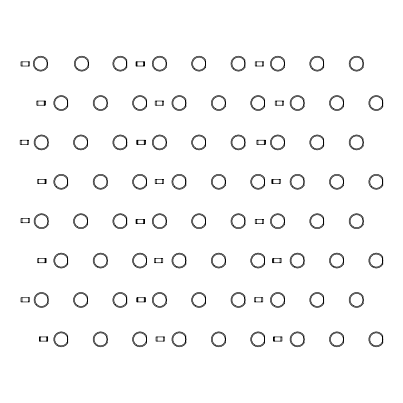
<?xml version="1.0" encoding="UTF-8"?>
<svg xmlns="http://www.w3.org/2000/svg" width="403" height="403" viewBox="0 0 403 403"><rect width="100%" height="100%" fill="white"/><g stroke="black" fill="none" stroke-linecap="round" stroke-linejoin="round"><path stroke-width="0.6" d="M282.574 101.017L282.574 105.218M280.911 336.923L280.911 341.124M280.075 258.565L280.075 262.766M279.244 179.375L279.244 183.577M276.277 101.017L276.277 105.218M274.609 336.923L274.609 341.124M273.773 258.565L273.773 262.766M273.823 336.923L273.823 341.124M272.942 179.375L272.942 183.577M272.987 258.565L272.987 262.766M272.156 179.375L272.156 183.577M265.023 140.194L265.023 144.395M264.237 140.194L264.237 144.395M262.575 61.84L262.575 66.042M262.575 219.383L262.575 223.584M261.738 297.741L261.738 301.943M257.935 140.194L257.935 144.395M256.273 61.84L256.273 66.042M256.273 219.383L256.273 223.584M255.437 297.741L255.437 301.943M163.376 336.923L163.376 341.124M162.54 101.017L162.54 105.218M162.54 179.375L162.54 183.577M161.709 258.565L161.709 262.766M157.074 336.923L157.074 341.124M156.243 101.017L156.243 105.218M156.243 179.375L156.243 183.577M155.407 258.565L155.407 262.766M144.989 140.194L144.989 144.395M144.989 297.741L144.989 301.943M144.158 61.84L144.158 66.042M144.198 140.194L144.198 144.395M144.158 219.383L144.158 223.584M144.198 297.741L144.198 301.943M143.367 61.84L143.367 66.042M143.367 219.383L143.367 223.584M137.902 140.194L137.902 144.395M137.902 297.741L137.902 301.943M137.111 140.194L137.111 144.395M137.111 297.741L137.111 301.943M137.065 61.84L137.065 66.042M137.065 219.383L137.065 223.584M136.279 61.84L136.279 66.042M136.279 219.383L136.279 223.584M47.458 336.923L47.458 341.124M46.672 336.923L46.672 341.124M45.791 179.375L45.791 183.577M45.791 258.565L45.791 262.766M45.005 179.375L45.005 183.577M45.005 258.565L45.005 262.766M44.96 101.017L44.96 105.218M44.174 101.017L44.174 105.218M40.371 336.923L40.371 341.124M39.585 336.923L39.585 341.124M38.703 179.375L38.703 183.577M38.703 258.565L38.703 262.766M37.872 101.017L37.872 105.218M28.336 61.84L28.336 66.042M28.336 218.552L28.336 222.753M28.336 297.741L28.336 301.943M27.5 140.194L27.5 144.395M22.034 61.84L22.034 66.042M22.034 218.552L22.034 222.753M22.034 297.741L22.034 301.943M21.198 140.194L21.198 144.395M47.272 67.2L47.186 67.407A7.481 7.481 0 0 1 35.897 69.397A7.481 7.481 0 0 1 35.897 57.931A7.481 7.481 0 0 1 47.186 59.921L47.272 67.2M48.103 145.967L48.017 146.168A7.481 7.481 0 0 1 36.728 148.158A7.481 7.481 0 0 1 36.728 136.693A7.481 7.481 0 0 1 48.017 138.687L48.103 145.967M67.795 106.583L67.709 106.785A7.481 7.481 0 0 1 56.42 108.775A7.481 7.481 0 0 1 56.42 97.314A7.481 7.481 0 0 1 67.709 99.304L67.795 106.583M88.317 67.2L88.232 67.407A7.481 7.481 0 0 1 76.943 69.397A7.481 7.481 0 0 1 76.943 57.931A7.481 7.481 0 0 1 88.232 59.921L88.317 67.2M48.103 224.733L48.017 224.934A7.481 7.481 0 0 1 36.728 226.924A7.481 7.481 0 0 1 36.728 215.459A7.481 7.481 0 0 1 48.017 217.449L48.103 224.733M67.795 185.35L67.709 185.551A7.481 7.481 0 0 1 56.42 187.541A7.481 7.481 0 0 1 56.42 176.076A7.481 7.481 0 0 1 67.709 178.066L67.795 185.35M87.486 145.967L87.401 146.168A7.481 7.481 0 0 1 76.112 148.158A7.481 7.481 0 0 1 76.112 136.693A7.481 7.481 0 0 1 87.401 138.687L87.486 145.967M107.178 106.583L107.092 106.785A7.481 7.481 0 0 1 95.803 108.775A7.481 7.481 0 0 1 95.803 97.314A7.481 7.481 0 0 1 107.092 99.304L107.178 106.583M126.869 67.2L126.784 67.407A7.481 7.481 0 0 1 115.495 69.397A7.481 7.481 0 0 1 115.495 57.931A7.481 7.481 0 0 1 126.784 59.921L126.869 67.2M48.103 303.494L48.017 303.696A7.481 7.481 0 0 1 36.728 305.686A7.481 7.481 0 0 1 36.728 294.225A7.481 7.481 0 0 1 48.017 296.215L48.103 303.494M67.795 264.111L67.709 264.313A7.481 7.481 0 0 1 56.42 266.307A7.481 7.481 0 0 1 56.42 254.842A7.481 7.481 0 0 1 67.709 256.832L67.795 264.111M87.486 224.733L87.401 224.934A7.481 7.481 0 0 1 76.112 226.924A7.481 7.481 0 0 1 76.112 215.459A7.481 7.481 0 0 1 87.401 217.449L87.486 224.733M107.178 185.35L107.092 185.551A7.481 7.481 0 0 1 95.803 187.541A7.481 7.481 0 0 1 95.803 176.076A7.481 7.481 0 0 1 107.092 178.066L107.178 185.35M126.869 145.967L126.784 146.168A7.481 7.481 0 0 1 115.495 148.158A7.481 7.481 0 0 1 115.495 136.693A7.481 7.481 0 0 1 126.784 138.687L126.869 145.967M146.556 106.583L146.475 106.785A7.481 7.481 0 0 1 135.186 108.775A7.481 7.481 0 0 1 135.186 97.314A7.481 7.481 0 0 1 146.475 99.304L146.556 106.583M166.248 67.2L166.167 67.407A7.481 7.481 0 0 1 154.878 69.397A7.481 7.481 0 0 1 154.878 57.931A7.481 7.481 0 0 1 166.167 59.921L166.248 67.2M67.795 342.877L67.709 343.079A7.481 7.481 0 0 1 56.42 345.069A7.481 7.481 0 0 1 56.42 333.603A7.481 7.481 0 0 1 67.709 335.593L67.795 342.877M87.486 303.494L87.401 303.696A7.481 7.481 0 0 1 76.112 305.686A7.481 7.481 0 0 1 76.112 294.225A7.481 7.481 0 0 1 87.401 296.215L87.486 303.494M107.178 264.111L107.092 264.313A7.481 7.481 0 0 1 95.803 266.307A7.481 7.481 0 0 1 95.803 254.842A7.481 7.481 0 0 1 107.092 256.832L107.178 264.111M126.869 224.733L126.784 224.934A7.481 7.481 0 0 1 115.495 226.924A7.481 7.481 0 0 1 115.495 215.459A7.481 7.481 0 0 1 126.784 217.449L126.869 224.733M146.556 185.35L146.475 185.551A7.481 7.481 0 0 1 135.186 187.541A7.481 7.481 0 0 1 135.186 176.076A7.481 7.481 0 0 1 146.475 178.066L146.556 185.35M166.248 145.967L166.167 146.168A7.481 7.481 0 0 1 154.878 148.158A7.481 7.481 0 0 1 154.878 136.693A7.481 7.481 0 0 1 166.167 138.687L166.248 145.967M185.939 106.583L185.859 106.785A7.481 7.481 0 0 1 174.564 108.775A7.481 7.481 0 0 1 174.564 97.314A7.481 7.481 0 0 1 185.859 99.304L185.939 106.583M205.631 67.2L205.545 67.407A7.481 7.481 0 0 1 194.256 69.397A7.481 7.481 0 0 1 194.256 57.931A7.481 7.481 0 0 1 205.545 59.921L205.631 67.2M107.178 342.877L107.092 343.079A7.481 7.481 0 0 1 95.803 345.069A7.481 7.481 0 0 1 95.803 333.603A7.481 7.481 0 0 1 107.092 335.593L107.178 342.877M126.869 303.494L126.784 303.696A7.481 7.481 0 0 1 115.495 305.686A7.481 7.481 0 0 1 115.495 294.225A7.481 7.481 0 0 1 126.784 296.215L126.869 303.494M146.556 264.111L146.475 264.313A7.481 7.481 0 0 1 135.186 266.307A7.481 7.481 0 0 1 135.186 254.842A7.481 7.481 0 0 1 146.475 256.832L146.556 264.111M166.248 224.733L166.167 224.934A7.481 7.481 0 0 1 154.878 226.924A7.481 7.481 0 0 1 154.878 215.459A7.481 7.481 0 0 1 166.167 217.449L166.248 224.733M185.939 185.35L185.859 185.551A7.481 7.481 0 0 1 174.564 187.541A7.481 7.481 0 0 1 174.564 176.076A7.481 7.481 0 0 1 185.859 178.066L185.939 185.35M205.631 145.967L205.545 146.168A7.481 7.481 0 0 1 194.256 148.158A7.481 7.481 0 0 1 194.256 136.693A7.481 7.481 0 0 1 205.545 138.687L205.631 145.967M225.322 106.583L225.237 106.785A7.481 7.481 0 0 1 213.948 108.775A7.481 7.481 0 0 1 213.948 97.314A7.481 7.481 0 0 1 225.237 99.304L225.322 106.583M245.014 67.2L244.928 67.407A7.481 7.481 0 0 1 233.639 69.397A7.481 7.481 0 0 1 233.639 57.931A7.481 7.481 0 0 1 244.928 59.921L245.014 67.2M146.556 342.877L146.475 343.079A7.481 7.481 0 0 1 135.186 345.069A7.481 7.481 0 0 1 135.186 333.603A7.481 7.481 0 0 1 146.475 335.593L146.556 342.877M166.248 303.494L166.167 303.696A7.481 7.481 0 0 1 154.878 305.686A7.481 7.481 0 0 1 154.878 294.225A7.481 7.481 0 0 1 166.167 296.215L166.248 303.494M185.939 264.111L185.859 264.313A7.481 7.481 0 0 1 174.564 266.307A7.481 7.481 0 0 1 174.564 254.842A7.481 7.481 0 0 1 185.859 256.832L185.939 264.111M205.631 224.733L205.545 224.934A7.481 7.481 0 0 1 194.256 226.924A7.481 7.481 0 0 1 194.256 215.459A7.481 7.481 0 0 1 205.545 217.449L205.631 224.733M225.322 185.35L225.237 185.551A7.481 7.481 0 0 1 213.948 187.541A7.481 7.481 0 0 1 213.948 176.076A7.481 7.481 0 0 1 225.237 178.066L225.322 185.35M245.014 145.967L244.928 146.168A7.481 7.481 0 0 1 233.639 148.158A7.481 7.481 0 0 1 233.639 136.693A7.481 7.481 0 0 1 244.928 138.687L245.014 145.967M264.706 106.583L264.62 106.785A7.481 7.481 0 0 1 253.331 108.775A7.481 7.481 0 0 1 253.331 97.314A7.481 7.481 0 0 1 264.62 99.304L264.706 106.583M284.397 67.2L284.311 67.407A7.481 7.481 0 0 1 273.022 69.397A7.481 7.481 0 0 1 273.022 57.931A7.481 7.481 0 0 1 284.311 59.921L284.397 67.2M185.939 342.877L185.859 343.079A7.481 7.481 0 0 1 174.564 345.069A7.481 7.481 0 0 1 174.564 333.603A7.481 7.481 0 0 1 185.859 335.593L185.939 342.877M205.631 303.494L205.545 303.696A7.481 7.481 0 0 1 194.256 305.686A7.481 7.481 0 0 1 194.256 294.225A7.481 7.481 0 0 1 205.545 296.215L205.631 303.494M225.322 264.111L225.237 264.313A7.481 7.481 0 0 1 213.948 266.307A7.481 7.481 0 0 1 213.948 254.842A7.481 7.481 0 0 1 225.237 256.832L225.322 264.111M245.014 224.733L244.928 224.934A7.481 7.481 0 0 1 233.639 226.924A7.481 7.481 0 0 1 233.639 215.459A7.481 7.481 0 0 1 244.928 217.449L245.014 224.733M264.706 185.35L264.62 185.551A7.481 7.481 0 0 1 253.331 187.541A7.481 7.481 0 0 1 253.331 176.076A7.481 7.481 0 0 1 264.62 178.066L264.706 185.35M284.397 145.967L284.311 146.168A7.481 7.481 0 0 1 273.022 148.158A7.481 7.481 0 0 1 273.022 136.693A7.481 7.481 0 0 1 284.311 138.687L284.397 145.967M304.084 106.583L304.003 106.785A7.481 7.481 0 0 1 292.714 108.775A7.481 7.481 0 0 1 292.714 97.314A7.481 7.481 0 0 1 304.003 99.304L304.084 106.583M323.775 67.2L323.695 67.407A7.481 7.481 0 0 1 312.406 69.397A7.481 7.481 0 0 1 312.406 57.931A7.481 7.481 0 0 1 323.695 59.921L323.775 67.2M225.322 342.877L225.237 343.079A7.481 7.481 0 0 1 213.948 345.069A7.481 7.481 0 0 1 213.948 333.603A7.481 7.481 0 0 1 225.237 335.593L225.322 342.877M245.014 303.494L244.928 303.696A7.481 7.481 0 0 1 233.639 305.686A7.481 7.481 0 0 1 233.639 294.225A7.481 7.481 0 0 1 244.928 296.215L245.014 303.494M264.706 264.111L264.62 264.313A7.481 7.481 0 0 1 253.331 266.307A7.481 7.481 0 0 1 253.331 254.842A7.481 7.481 0 0 1 264.62 256.832L264.706 264.111M284.397 224.733L284.311 224.934A7.481 7.481 0 0 1 273.022 226.924A7.481 7.481 0 0 1 273.022 215.459A7.481 7.481 0 0 1 284.311 217.449L284.397 224.733M304.084 185.35L304.003 185.551A7.481 7.481 0 0 1 292.714 187.541A7.481 7.481 0 0 1 292.714 176.076A7.481 7.481 0 0 1 304.003 178.066L304.084 185.35M323.775 145.967L323.695 146.168A7.481 7.481 0 0 1 312.406 148.158A7.481 7.481 0 0 1 312.406 136.693A7.481 7.481 0 0 1 323.695 138.687L323.775 145.967M343.467 106.583L343.386 106.785A7.481 7.481 0 0 1 332.097 108.775A7.481 7.481 0 0 1 332.097 97.314A7.481 7.481 0 0 1 343.386 99.304L343.467 106.583M363.158 67.2L363.078 67.407A7.481 7.481 0 0 1 351.784 69.397A7.481 7.481 0 0 1 351.784 57.931A7.481 7.481 0 0 1 363.078 59.921L363.158 67.2M264.706 342.877L264.62 343.079A7.481 7.481 0 0 1 253.331 345.069A7.481 7.481 0 0 1 253.331 333.603A7.481 7.481 0 0 1 264.62 335.593L264.706 342.877M284.397 303.494L284.311 303.696A7.481 7.481 0 0 1 273.022 305.686A7.481 7.481 0 0 1 273.022 294.225A7.481 7.481 0 0 1 284.311 296.215L284.397 303.494M304.084 264.111L304.003 264.313A7.481 7.481 0 0 1 292.714 266.307A7.481 7.481 0 0 1 292.714 254.842A7.481 7.481 0 0 1 304.003 256.832L304.084 264.111M323.775 224.733L323.695 224.934A7.481 7.481 0 0 1 312.406 226.924A7.481 7.481 0 0 1 312.406 215.459A7.481 7.481 0 0 1 323.695 217.449L323.775 224.733M343.467 185.35L343.386 185.551A7.481 7.481 0 0 1 332.097 187.541A7.481 7.481 0 0 1 332.097 176.076A7.481 7.481 0 0 1 343.386 178.066L343.467 185.35M363.158 145.967L363.078 146.168A7.481 7.481 0 0 1 351.784 148.158A7.481 7.481 0 0 1 351.784 136.693A7.481 7.481 0 0 1 363.078 138.687L363.158 145.967M382.85 106.583L382.764 106.785A7.481 7.481 0 0 1 371.475 108.775A7.481 7.481 0 0 1 371.475 97.314A7.481 7.481 0 0 1 382.764 99.304L382.85 106.583M304.084 342.877L304.003 343.079A7.481 7.481 0 0 1 292.714 345.069A7.481 7.481 0 0 1 292.714 333.603A7.481 7.481 0 0 1 304.003 335.593L304.084 342.877M323.775 303.494L323.695 303.696A7.481 7.481 0 0 1 312.406 305.686A7.481 7.481 0 0 1 312.406 294.225A7.481 7.481 0 0 1 323.695 296.215L323.775 303.494M343.467 264.111L343.386 264.313A7.481 7.481 0 0 1 332.097 266.307A7.481 7.481 0 0 1 332.097 254.842A7.481 7.481 0 0 1 343.386 256.832L343.467 264.111M363.158 224.733L363.078 224.934A7.481 7.481 0 0 1 351.784 226.924A7.481 7.481 0 0 1 351.784 215.459A7.481 7.481 0 0 1 363.078 217.449L363.158 224.733M382.85 185.35L382.764 185.551A7.481 7.481 0 0 1 371.475 187.541A7.481 7.481 0 0 1 371.475 176.076A7.481 7.481 0 0 1 382.764 178.066L382.85 185.35M343.467 342.877L343.386 343.079A7.481 7.481 0 0 1 332.097 345.069A7.481 7.481 0 0 1 332.097 333.603A7.481 7.481 0 0 1 343.386 335.593L343.467 342.877M363.158 303.494L363.078 303.696A7.481 7.481 0 0 1 351.784 305.686A7.481 7.481 0 0 1 351.784 294.225A7.481 7.481 0 0 1 363.078 296.215L363.158 303.494M382.85 264.111L382.764 264.313A7.481 7.481 0 0 1 371.475 266.307A7.481 7.481 0 0 1 371.475 254.842A7.481 7.481 0 0 1 382.764 256.832L382.85 264.111M382.85 342.877L382.764 343.079A7.481 7.481 0 0 1 371.475 345.069A7.481 7.481 0 0 1 371.475 333.603A7.481 7.481 0 0 1 382.764 335.593L382.85 342.877M29.384 61.84L20.981 61.84L20.981 66.042L29.384 66.042L29.384 61.84M144.42 61.84L136.018 61.84L136.018 66.042L144.42 66.042L144.42 61.84M263.622 61.84L255.22 61.84L255.22 66.042L263.622 66.042L263.622 61.84M45.222 101.017L36.824 101.017L36.824 105.218L45.222 105.218L45.222 101.017M163.593 101.017L155.19 101.017L155.19 105.218L163.593 105.218L163.593 101.017M283.626 101.017L275.224 101.017L275.224 105.218L283.626 105.218L283.626 101.017M28.553 140.194L20.15 140.194L20.15 144.395L28.553 144.395L28.553 140.194M145.251 140.194L136.849 140.194L136.849 144.395L145.251 144.395L145.251 140.194M265.285 140.194L256.887 140.194L256.887 144.395L265.285 144.395L265.285 140.194M46.058 179.375L37.655 179.375L37.655 183.577L46.058 183.577L46.058 179.375M163.593 179.375L155.19 179.375L155.19 183.577L163.593 183.577L163.593 179.375M280.297 179.375L271.894 179.375L271.894 183.577L280.297 183.577L280.297 179.375M29.384 218.552L20.981 218.552L20.981 222.753L29.384 222.753L29.384 218.552M144.42 219.383L136.018 219.383L136.018 223.584L144.42 223.584L144.42 219.383M263.622 219.383L255.22 219.383L255.22 223.584L263.622 223.584L263.622 219.383M46.058 258.565L37.655 258.565L37.655 262.766L46.058 262.766L46.058 258.565M162.757 258.565L154.354 258.565L154.354 262.766L162.757 262.766L162.757 258.565M281.128 258.565L272.725 258.565L272.725 262.766L281.128 262.766L281.128 258.565M29.384 297.741L20.981 297.741L20.981 301.943L29.384 301.943L29.384 297.741M145.251 297.741L136.849 297.741L136.849 301.943L145.251 301.943L145.251 297.741M262.786 297.741L254.384 297.741L254.384 301.943L262.786 301.943L262.786 297.741M47.72 336.923L39.323 336.923L39.323 341.124L47.72 341.124L47.72 336.923M164.424 336.923L156.021 336.923L156.021 341.124L164.424 341.124L164.424 336.923M281.959 336.923L273.561 336.923L273.561 341.124L281.959 341.124L281.959 336.923M373.007 345.023A6.564 6.564 0 0 0 382.85 339.336A6.564 6.564 0 0 0 373.007 333.654A6.564 6.564 0 0 0 373.007 345.023M333.624 345.023A6.564 6.564 0 0 0 343.467 339.336A6.564 6.564 0 0 0 333.624 333.654A6.564 6.564 0 0 0 333.624 345.023M294.24 345.023A6.564 6.564 0 0 0 304.084 339.336A6.564 6.564 0 0 0 294.24 333.654A6.564 6.564 0 0 0 294.24 345.023M254.857 345.023A6.564 6.564 0 0 0 264.706 339.336A6.564 6.564 0 0 0 254.857 333.654A6.564 6.564 0 0 0 254.857 345.023M215.479 345.023A6.564 6.564 0 0 0 225.322 339.336A6.564 6.564 0 0 0 215.479 333.654A6.564 6.564 0 0 0 215.479 345.023M176.096 345.023A6.564 6.564 0 0 0 185.939 339.336A6.564 6.564 0 0 0 176.096 333.654A6.564 6.564 0 0 0 176.096 345.023M136.713 345.023A6.564 6.564 0 0 0 146.556 339.336A6.564 6.564 0 0 0 136.713 333.654A6.564 6.564 0 0 0 136.713 345.023M97.33 345.023A6.564 6.564 0 0 0 107.178 339.336A6.564 6.564 0 0 0 97.33 333.654A6.564 6.564 0 0 0 97.33 345.023M57.946 345.023A6.564 6.564 0 0 0 67.795 339.336A6.564 6.564 0 0 0 57.946 333.654A6.564 6.564 0 0 0 57.946 345.023M353.315 305.64A6.564 6.564 0 0 0 363.158 299.953A6.564 6.564 0 0 0 353.315 294.271A6.564 6.564 0 0 0 353.315 305.64M313.932 305.64A6.564 6.564 0 0 0 323.775 299.953A6.564 6.564 0 0 0 313.932 294.271A6.564 6.564 0 0 0 313.932 305.64M274.549 305.64A6.564 6.564 0 0 0 284.397 299.953A6.564 6.564 0 0 0 274.549 294.271A6.564 6.564 0 0 0 274.549 305.64M235.166 305.64A6.564 6.564 0 0 0 245.014 299.953A6.564 6.564 0 0 0 235.166 294.271A6.564 6.564 0 0 0 235.166 305.64M195.787 305.64A6.564 6.564 0 0 0 205.631 299.953A6.564 6.564 0 0 0 195.787 294.271A6.564 6.564 0 0 0 195.787 305.64M156.404 305.64A6.564 6.564 0 0 0 166.248 299.953A6.564 6.564 0 0 0 156.404 294.271A6.564 6.564 0 0 0 156.404 305.64M115.661 304.597A6.564 6.564 0 0 0 126.643 301.656A6.564 6.564 0 0 0 118.603 293.616A6.564 6.564 0 0 0 115.661 304.597M77.638 305.64A6.564 6.564 0 0 0 87.486 299.953A6.564 6.564 0 0 0 77.638 294.271A6.564 6.564 0 0 0 77.638 305.64M36.9 304.597A6.564 6.564 0 0 0 47.881 301.656A6.564 6.564 0 0 0 39.842 293.616A6.564 6.564 0 0 0 36.9 304.597M373.007 266.257A6.564 6.564 0 0 0 382.85 260.575A6.564 6.564 0 0 0 373.007 254.887A6.564 6.564 0 0 0 373.007 266.257M333.624 266.257A6.564 6.564 0 0 0 343.467 260.575A6.564 6.564 0 0 0 333.624 254.887A6.564 6.564 0 0 0 333.624 266.257M294.24 266.257A6.564 6.564 0 0 0 304.084 260.575A6.564 6.564 0 0 0 294.24 254.887A6.564 6.564 0 0 0 294.24 266.257M254.857 266.257A6.564 6.564 0 0 0 264.706 260.575A6.564 6.564 0 0 0 254.857 254.887A6.564 6.564 0 0 0 254.857 266.257M214.119 265.214A6.564 6.564 0 0 0 225.101 262.272A6.564 6.564 0 0 0 217.061 254.233A6.564 6.564 0 0 0 214.119 265.214M176.096 266.257A6.564 6.564 0 0 0 185.939 260.575A6.564 6.564 0 0 0 176.096 254.887A6.564 6.564 0 0 0 176.096 266.257M135.353 265.214A6.564 6.564 0 0 0 146.334 262.272A6.564 6.564 0 0 0 138.294 254.233A6.564 6.564 0 0 0 135.353 265.214M97.33 266.257A6.564 6.564 0 0 0 107.178 260.575A6.564 6.564 0 0 0 97.33 254.887A6.564 6.564 0 0 0 97.33 266.257M57.946 266.257A6.564 6.564 0 0 0 67.795 260.575A6.564 6.564 0 0 0 57.946 254.887A6.564 6.564 0 0 0 57.946 266.257M353.315 226.874A6.564 6.564 0 0 0 363.158 221.192A6.564 6.564 0 0 0 353.315 215.504A6.564 6.564 0 0 0 353.315 226.874M313.932 226.874A6.564 6.564 0 0 0 323.775 221.192A6.564 6.564 0 0 0 313.932 215.504A6.564 6.564 0 0 0 313.932 226.874M274.549 226.874A6.564 6.564 0 0 0 284.397 221.192A6.564 6.564 0 0 0 274.549 215.504A6.564 6.564 0 0 0 274.549 226.874M233.811 225.831A6.564 6.564 0 0 0 244.787 222.889A6.564 6.564 0 0 0 236.752 214.849A6.564 6.564 0 0 0 233.811 225.831M194.427 225.831A6.564 6.564 0 0 0 205.409 222.889A6.564 6.564 0 0 0 197.369 214.849A6.564 6.564 0 0 0 194.427 225.831M155.044 225.831A6.564 6.564 0 0 0 166.026 222.889A6.564 6.564 0 0 0 157.986 214.849A6.564 6.564 0 0 0 155.044 225.831M115.661 225.831A6.564 6.564 0 0 0 126.643 222.889A6.564 6.564 0 0 0 118.603 214.849A6.564 6.564 0 0 0 115.661 225.831M77.638 226.874A6.564 6.564 0 0 0 87.486 221.192A6.564 6.564 0 0 0 77.638 215.504A6.564 6.564 0 0 0 77.638 226.874M38.26 226.874A6.564 6.564 0 0 0 48.103 221.192A6.564 6.564 0 0 0 38.26 215.504A6.564 6.564 0 0 0 38.26 226.874M371.647 186.448A6.564 6.564 0 0 0 382.628 183.506A6.564 6.564 0 0 0 374.589 175.471A6.564 6.564 0 0 0 371.647 186.448M332.263 186.448A6.564 6.564 0 0 0 343.245 183.506A6.564 6.564 0 0 0 335.205 175.471A6.564 6.564 0 0 0 332.263 186.448M292.88 186.448A6.564 6.564 0 0 0 303.862 183.506A6.564 6.564 0 0 0 295.822 175.471A6.564 6.564 0 0 0 292.88 186.448M253.497 186.448A6.564 6.564 0 0 0 264.479 183.506A6.564 6.564 0 0 0 256.444 175.471A6.564 6.564 0 0 0 253.497 186.448M214.119 186.448A6.564 6.564 0 0 0 225.101 183.506A6.564 6.564 0 0 0 217.061 175.471A6.564 6.564 0 0 0 214.119 186.448M174.736 186.448A6.564 6.564 0 0 0 185.718 183.506A6.564 6.564 0 0 0 177.678 175.471A6.564 6.564 0 0 0 174.736 186.448M136.713 187.496A6.564 6.564 0 0 0 146.556 181.808A6.564 6.564 0 0 0 136.713 176.126A6.564 6.564 0 0 0 136.713 187.496M95.969 186.448A6.564 6.564 0 0 0 106.951 183.506A6.564 6.564 0 0 0 98.911 175.471A6.564 6.564 0 0 0 95.969 186.448M56.591 186.448A6.564 6.564 0 0 0 67.573 183.506A6.564 6.564 0 0 0 59.533 175.471A6.564 6.564 0 0 0 56.591 186.448M353.315 148.113A6.564 6.564 0 0 0 363.158 142.425A6.564 6.564 0 0 0 353.315 136.743A6.564 6.564 0 0 0 353.315 148.113M313.932 148.113A6.564 6.564 0 0 0 323.775 142.425A6.564 6.564 0 0 0 313.932 136.743A6.564 6.564 0 0 0 313.932 148.113M274.549 148.113A6.564 6.564 0 0 0 284.397 142.425A6.564 6.564 0 0 0 274.549 136.743A6.564 6.564 0 0 0 274.549 148.113M235.166 148.113A6.564 6.564 0 0 0 245.014 142.425A6.564 6.564 0 0 0 235.166 136.743A6.564 6.564 0 0 0 235.166 148.113M195.787 148.113A6.564 6.564 0 0 0 205.631 142.425A6.564 6.564 0 0 0 195.787 136.743A6.564 6.564 0 0 0 195.787 148.113M156.404 148.113A6.564 6.564 0 0 0 166.248 142.425A6.564 6.564 0 0 0 156.404 136.743A6.564 6.564 0 0 0 156.404 148.113M117.021 148.113A6.564 6.564 0 0 0 126.869 142.425A6.564 6.564 0 0 0 117.021 136.743A6.564 6.564 0 0 0 117.021 148.113M77.638 148.113A6.564 6.564 0 0 0 87.486 142.425A6.564 6.564 0 0 0 77.638 136.743A6.564 6.564 0 0 0 77.638 148.113M38.26 148.113A6.564 6.564 0 0 0 48.103 142.425A6.564 6.564 0 0 0 38.26 136.743A6.564 6.564 0 0 0 38.26 148.113M373.007 108.729A6.564 6.564 0 0 0 382.85 103.047A6.564 6.564 0 0 0 373.007 97.36A6.564 6.564 0 0 0 373.007 108.729M333.624 108.729A6.564 6.564 0 0 0 343.467 103.047A6.564 6.564 0 0 0 333.624 97.36A6.564 6.564 0 0 0 333.624 108.729M294.24 108.729A6.564 6.564 0 0 0 304.084 103.047A6.564 6.564 0 0 0 294.24 97.36A6.564 6.564 0 0 0 294.24 108.729M254.857 108.729A6.564 6.564 0 0 0 264.706 103.047A6.564 6.564 0 0 0 254.857 97.36A6.564 6.564 0 0 0 254.857 108.729M215.479 108.729A6.564 6.564 0 0 0 225.322 103.047A6.564 6.564 0 0 0 215.479 97.36A6.564 6.564 0 0 0 215.479 108.729M176.096 108.729A6.564 6.564 0 0 0 185.939 103.047A6.564 6.564 0 0 0 176.096 97.36A6.564 6.564 0 0 0 176.096 108.729M136.713 108.729A6.564 6.564 0 0 0 146.556 103.047A6.564 6.564 0 0 0 136.713 97.36A6.564 6.564 0 0 0 136.713 108.729M97.33 108.729A6.564 6.564 0 0 0 107.178 103.047A6.564 6.564 0 0 0 97.33 97.36A6.564 6.564 0 0 0 97.33 108.729M57.946 108.729A6.564 6.564 0 0 0 67.795 103.047A6.564 6.564 0 0 0 57.946 97.36A6.564 6.564 0 0 0 57.946 108.729M351.955 68.303A6.564 6.564 0 0 0 362.937 65.362A6.564 6.564 0 0 0 354.897 57.322A6.564 6.564 0 0 0 351.955 68.303M312.572 68.303A6.564 6.564 0 0 0 323.554 65.362A6.564 6.564 0 0 0 315.514 57.322A6.564 6.564 0 0 0 312.572 68.303M273.189 68.303A6.564 6.564 0 0 0 284.17 65.362A6.564 6.564 0 0 0 276.131 57.322A6.564 6.564 0 0 0 273.189 68.303M233.811 68.303A6.564 6.564 0 0 0 244.787 65.362A6.564 6.564 0 0 0 236.752 57.322A6.564 6.564 0 0 0 233.811 68.303M194.427 68.303A6.564 6.564 0 0 0 205.409 65.362A6.564 6.564 0 0 0 197.369 57.322A6.564 6.564 0 0 0 194.427 68.303M155.044 68.303A6.564 6.564 0 0 0 166.026 65.362A6.564 6.564 0 0 0 157.986 57.322A6.564 6.564 0 0 0 155.044 68.303M115.661 68.303A6.564 6.564 0 0 0 126.643 65.362A6.564 6.564 0 0 0 118.603 57.322A6.564 6.564 0 0 0 115.661 68.303M77.114 68.303A6.564 6.564 0 0 0 88.096 65.362A6.564 6.564 0 0 0 80.056 57.322A6.564 6.564 0 0 0 77.114 68.303M36.069 68.303A6.564 6.564 0 0 0 47.045 65.362A6.564 6.564 0 0 0 39.01 57.322A6.564 6.564 0 0 0 36.069 68.303"/></g></svg>
